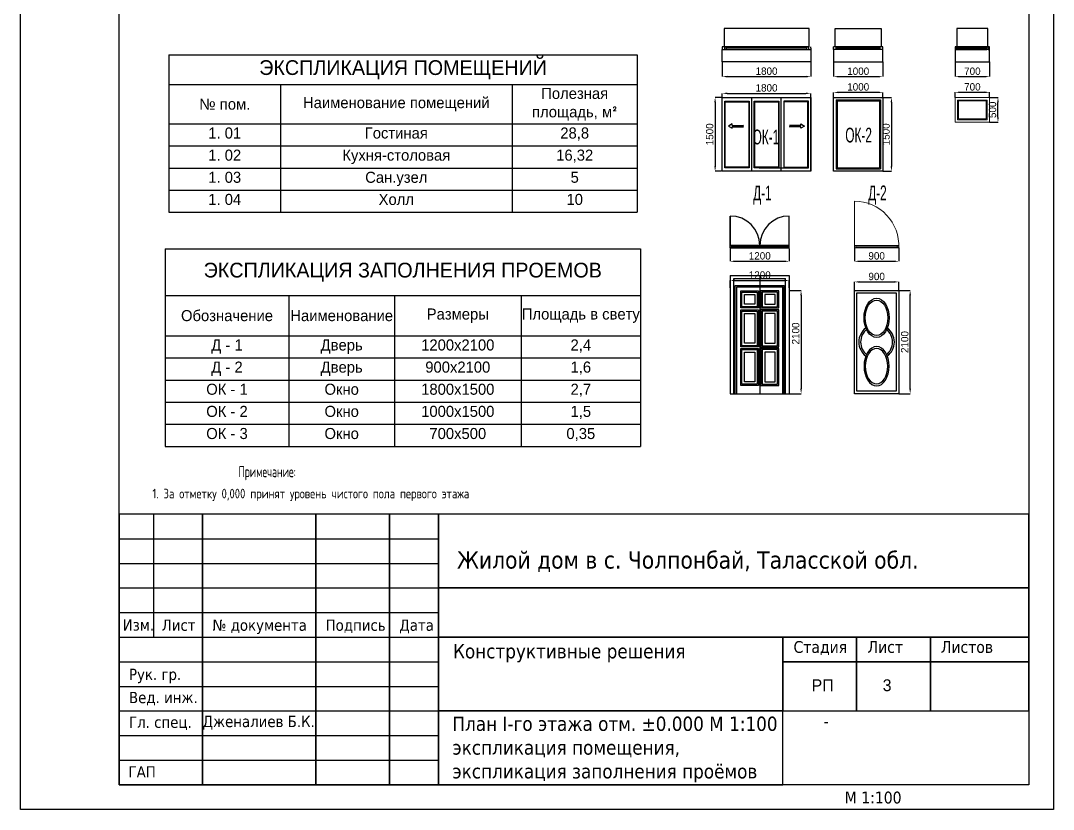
# Model space of a CAD drawing. Header units: millimetres. Extents: x 363119 to 453119, y -246250 to -184425.
# Drawn here: x 409119 to 430119, y -214125 to -198091 of the extents above; entities that cross this region are included whole.
import ezdxf

# ---------------------------------------------------------------- set-up
doc = ezdxf.new("R2010")
doc.units = ezdxf.units.MM
for name, color, linetype in [('0 duvar', 2, 'Continuous'), ('AHSAP KAPI', 152, 'Continuous'), ('DENIZLIK', 174, 'Continuous'), ('PENCERE', 152, 'Continuous'), ('Надписи', 211, 'Continuous'), ('Штамп', 222, 'Continuous')]:
    doc.layers.add(name, color=color, linetype=linetype)
doc.layers.add('ahsap', color=222, linetype='Continuous', lineweight=13)
doc.layers.add('Pencere No', color=7, linetype='Continuous', lineweight=13)
doc.styles.add('1', font='ARIALN.TTF', dxfattribs={"width": 0.7})
doc.styles.add('SPDS', font='SPDS.shx')
doc.dimstyles.new('ISO-25', dxfattribs={"dimtxt": 100, "dimasz": 2.5, "dimexe": 1.25, "dimexo": 0.625, "dimtad": 1, "dimdec": 0, "dimtxsty": 'Standard', "dimcen": 2.5, "dimadec": 0, "dimazin": 0, "dimtfac": 1, "dimtdec": 0, "dimtmove": 0, "dimatfit": 3, "dimfxl": 0, "dimarcsym": 0})

# ---------------------------------------------------------------- blocks, each defined once
blk = doc.blocks.new('*T163')
at = {"layer": 'ahsap', "color": 0, "linetype": 'ByBlock', "lineweight": -2}
for p, q in [((0, 0), (9525, 0)), ((0, 0), (0, -3201)), ((9525, 0), (9525, -3201)), ((0, -605), (9525, -605)), ((2270, -605), (2270, -3201)), ((6978, -605), (6978, -3201)), ((0, -1401), (9525, -1401)), ((0, -1851), (9525, -1851)), ((0, -2301), (9525, -2301)), ((0, -2751), (9525, -2751)), ((0, -3201), (9525, -3201))]:
    blk.add_line(p, q, dxfattribs=at)
at = {"layer": 'ahsap', "color": 0}
for s, insert, char_height, width, attachment_point in [('ЭКСПЛИКАЦИЯ ПОМЕЩЕНИЙ', (4762, -302), 300, 9375, 5), ('Полезная площадь, м{\\fISOCPEUR|b0|i0|c204|p34;²}', (8252, -1003), 225, 2396.96, 5), ('{\\fArial|b0|i0|c204|p34;№} пом.', (1135, -1003), 225, 2120.08, 5), ('Наименование помещений', (4624, -1003), 225, 4557.96, 5), ('1. 01', (1135, -1476), 225, 2120.08, 2), ('Гостиная', (4624, -1476), 225, 4557.96, 2), ('28,8', (8252, -1476), 225, 2396.96, 2), ('1. 02', (1135, -1926), 225, 2120.08, 2), ('Кухня-столовая', (4624, -1926), 225, 4557.96, 2), ('16,32', (8252, -1926), 225, 2396.96, 2), ('1. 03', (1135, -2376), 225, 2120.08, 2), ('Сан.узел', (4624, -2376), 225, 4557.96, 2), ('5', (8252, -2376), 225, 2396.96, 2), ('1. 04', (1135, -2826), 225, 2120.08, 2), ('Холл', (4624, -2826), 225, 4557.96, 2), ('10', (8252, -2826), 225, 2396.96, 2)]:
    blk.add_mtext(s, dxfattribs=dict(at, insert=insert, char_height=char_height, width=width, attachment_point=attachment_point))
blk = doc.blocks.new('*T164')
at = {"layer": 'ahsap', "color": 0, "linetype": 'ByBlock', "lineweight": -2}
for p, q in [((0, 0), (9669, 0)), ((0, 0), (0, -4016)), ((9669, 0), (9669, -4016)), ((0, -950), (9669, -950)), ((2519, -950), (2519, -4016)), ((4665, -950), (4665, -4016)), ((7240, -950), (7240, -4016)), ((0, -1766), (9669, -1766)), ((0, -2216), (9669, -2216)), ((0, -2666), (9669, -2666)), ((0, -3116), (9669, -3116)), ((0, -3566), (9669, -3566)), ((0, -4016), (9669, -4016))]:
    blk.add_line(p, q, dxfattribs=at)
at = {"layer": 'ahsap', "color": 0}
for s, insert, char_height, width, attachment_point in [('ЭКСПЛИКАЦИЯ ЗАПОЛНЕНИЯ ПРОЕМОВ', (4834, -475), 300, 9518.96, 5), ('Обозначение', (1260, -1358), 225, 2369.42, 5), ('Наименование', (3592, -1358), 225, 1995.59, 5), ('Размеры', (5953, -1358), 225, 2425.14, 5), ('Площадь в свету', (8455, -1358), 225, 2278.81, 5), ('Д - 1', (1260, -1841), 225, 2369.42, 2), ('Дверь', (3592, -1841), 225, 1995.59, 2), ('1200х2100', (5953, -1841), 225, 2425.14, 2), ('2,4', (8455, -1841), 225, 2278.81, 2), ('Д - 2', (1260, -2291), 225, 2369.42, 2), ('Дверь', (3592, -2291), 225, 1995.59, 2), ('900х2100', (5953, -2291), 225, 2425.14, 2), ('1,6', (8455, -2291), 225, 2278.81, 2), ('ОК - 1', (1260, -2741), 225, 2369.42, 2), ('Окно', (3592, -2741), 225, 1995.59, 2), ('1800х1500', (5953, -2741), 225, 2425.14, 2), ('2,7', (8455, -2741), 225, 2278.81, 2), ('ОК - 2', (1260, -3191), 225, 2369.42, 2), ('Окно', (3592, -3191), 225, 1995.59, 2), ('1000х1500', (5953, -3191), 225, 2425.14, 2), ('1,5', (8455, -3191), 225, 2278.81, 2), ('ОК - 3', (1260, -3641), 225, 2369.42, 2), ('Окно', (3592, -3641), 225, 1995.59, 2), ('700х500', (5953, -3641), 225, 2425.14, 2), ('0,35', (8455, -3641), 225, 2278.81, 2)]:
    blk.add_mtext(s, dxfattribs=dict(at, insert=insert, char_height=char_height, width=width, attachment_point=attachment_point))
blk = doc.blocks.new('*D205')
at = {"layer": 'ahsap', "color": 0, "lineweight": -2}
for p, q in [((428123, -198931), (428123, -199230)), ((428823, -198931), (428823, -199230)), ((428223, -199230), (428723, -199230))]:
    blk.add_line(p, q, dxfattribs=at)
at = {"layer": 'ahsap', "color": 0}
for points in [[(428223, -199213), (428223, -199246), (428123, -199230)], [(428723, -199213), (428723, -199246), (428823, -199230)]]:
    blk.add_solid(points, dxfattribs=at)
at = {"layer": 'DEFPOINTS', "color": 0}
for p in [(428123, -198931), (428823, -198931), (428823, -199230)]:
    blk.add_point(p, dxfattribs=at)
at = {"layer": 'ahsap', "color": 0, "insert": (428473, -199120), "char_height": 150, "attachment_point": 5}
blk.add_mtext('700', dxfattribs=at)
blk = doc.blocks.new('*D165')
at = {"layer": 'ahsap', "color": 0, "lineweight": -2}
for p, q in [((428123, -199654), (428123, -199548)), ((428223, -199548), (428723, -199548)), ((428823, -199654), (428823, -199548))]:
    blk.add_line(p, q, dxfattribs=at)
at = {"layer": 'ahsap', "color": 0}
for points in [[(428223, -199531), (428223, -199565), (428123, -199548)], [(428723, -199531), (428723, -199565), (428823, -199548)]]:
    blk.add_solid(points, dxfattribs=at)
at = {"layer": 'DEFPOINTS', "color": 0}
for p in [(428123, -199654), (428823, -199548), (428823, -199654)]:
    blk.add_point(p, dxfattribs=at)
at = {"layer": 'ahsap', "color": 0, "insert": (428473, -199438), "char_height": 150, "attachment_point": 5}
blk.add_mtext('700', dxfattribs=at)
blk = doc.blocks.new('*D166')
at = {"layer": 'ahsap', "color": 0, "lineweight": -2}
for p, q in [((428824, -199654), (428994, -199654)), ((428993, -200054), (428993, -199754)), ((428824, -200154), (428994, -200154))]:
    blk.add_line(p, q, dxfattribs=at)
at = {"layer": 'ahsap', "color": 0}
for points in [[(428977, -199754), (429010, -199754), (428993, -199654)], [(428977, -200054), (429010, -200054), (428993, -200154)]]:
    blk.add_solid(points, dxfattribs=at)
at = {"layer": 'DEFPOINTS', "color": 0}
for p in [(428823, -199654), (428993, -199654), (428823, -200154)]:
    blk.add_point(p, dxfattribs=at)
at = {"layer": 'ahsap', "color": 0, "insert": (428883, -199904), "char_height": 150, "attachment_point": 5, "rotation": 90}
blk.add_mtext('500', dxfattribs=at)
blk = doc.blocks.new('Окно 700')
at = {"layer": 'AHSAP KAPI', "lineweight": 5}
for points in [[(370811, -126981), (371511, -126981), (371511, -127481), (370811, -127481), (370811, -126981)], [(370861, -127031), (370861, -127031), (371461, -127031), (371461, -127431), (370861, -127431), (370861, -127031)], [(370881, -127051), (370881, -127051), (371441, -127051), (371441, -127411), (370881, -127411), (370881, -127051)]]:
    blk.add_lwpolyline(points, dxfattribs=at)
blk = doc.blocks.new('*D167')
at = {"layer": 'ahsap', "color": 0, "lineweight": -2}
for p, q in [((426076, -202713), (426076, -202984)), ((426976, -202713), (426976, -202984)), ((426176, -202984), (426876, -202984))]:
    blk.add_line(p, q, dxfattribs=at)
at = {"layer": 'ahsap', "color": 0}
for points in [[(426176, -202967), (426176, -203000), (426076, -202984)], [(426876, -202967), (426876, -203000), (426976, -202984)]]:
    blk.add_solid(points, dxfattribs=at)
at = {"layer": 'DEFPOINTS', "color": 0}
for p in [(426076, -202712), (426976, -202712), (426976, -202984)]:
    blk.add_point(p, dxfattribs=at)
at = {"layer": 'ahsap', "color": 0, "insert": (426526, -202874), "char_height": 150, "attachment_point": 5}
blk.add_mtext('900', dxfattribs=at)
blk = doc.blocks.new('*D168')
at = {"layer": 'ahsap', "color": 0, "lineweight": -2}
for p, q in [((424749, -203575), (424990, -203575)), ((424990, -203675), (424990, -205575)), ((424750, -205675), (424990, -205675))]:
    blk.add_line(p, q, dxfattribs=at)
at = {"layer": 'ahsap', "color": 0}
for points in [[(424973, -203675), (425006, -203675), (424990, -203575)], [(424973, -205575), (425006, -205575), (424990, -205675)]]:
    blk.add_solid(points, dxfattribs=at)
at = {"layer": 'DEFPOINTS', "color": 0}
for p in [(424749, -203575), (424750, -205675), (424990, -205675)]:
    blk.add_point(p, dxfattribs=at)
at = {"layer": 'ahsap', "color": 0, "insert": (424880, -204451), "char_height": 150, "attachment_point": 5, "rotation": 90}
blk.add_mtext('2100', dxfattribs=at)
blk = doc.blocks.new('*D169')
at = {"layer": 'ahsap', "color": 0, "lineweight": -2}
for p, q in [((423549, -203522), (423549, -203373)), ((423649, -203373), (424649, -203373)), ((424749, -203522), (424749, -203373))]:
    blk.add_line(p, q, dxfattribs=at)
at = {"layer": 'ahsap', "color": 0}
for points in [[(423649, -203356), (423649, -203390), (423549, -203373)], [(424649, -203356), (424649, -203390), (424749, -203373)]]:
    blk.add_solid(points, dxfattribs=at)
at = {"layer": 'DEFPOINTS', "color": 0}
for p in [(424749, -203373), (423549, -203522), (424749, -203522)]:
    blk.add_point(p, dxfattribs=at)
at = {"layer": 'ahsap', "color": 0, "insert": (424149, -203263), "char_height": 150, "attachment_point": 5}
blk.add_mtext('1200', dxfattribs=at)
blk = doc.blocks.new('*D170')
at = {"layer": 'ahsap', "color": 0, "lineweight": -2}
for p, q in [((423549, -202713), (423549, -202984)), ((424749, -202723), (424749, -202984)), ((423649, -202984), (424649, -202984))]:
    blk.add_line(p, q, dxfattribs=at)
at = {"layer": 'ahsap', "color": 0}
for points in [[(423649, -202967), (423649, -203000), (423549, -202984)], [(424649, -202967), (424649, -203000), (424749, -202984)]]:
    blk.add_solid(points, dxfattribs=at)
at = {"layer": 'DEFPOINTS', "color": 0}
for p in [(423549, -202712), (424749, -202723), (424749, -202984)]:
    blk.add_point(p, dxfattribs=at)
at = {"layer": 'ahsap', "color": 0, "insert": (424149, -202874), "char_height": 150, "attachment_point": 5}
blk.add_mtext('1200', dxfattribs=at)
blk = doc.blocks.new('Дверь 1200')
blk.add_line((383631, -106585), (383631, -106535))
at = {"layer": 'AHSAP KAPI'}
blk.add_lwpolyline([(382431, -106560), (382431, -106535), (382461, -106535), (382461, -106585), (382431, -106585), (382431, -106560), (382431, -106585), (382461, -106585), (383601, -106585), (383631, -106585), (383631, -106535), (383601, -106535), (383601, -106585), (383601, -106560), (382461, -106560), (382461, -106535), (383601, -106535), (382431, -106535), (382461, -106535), (382431, -106535), (382431, -105935), (382431, -106535), (383631, -106535), (383631, -105935)], dxfattribs=at)
for centre, start, end in [((382431, -106535), 360, 90), ((383631, -106535), 90.0426, 180)]:
    blk.add_arc(centre, 600, start, end, dxfattribs=at)
blk = doc.blocks.new('*D171')
at = {"layer": 'ahsap', "color": 0, "lineweight": -2}
for p, q in [((426976, -203575), (427208, -203575)), ((427208, -205575), (427208, -203675)), ((426976, -205675), (427208, -205675))]:
    blk.add_line(p, q, dxfattribs=at)
at = {"layer": 'ahsap', "color": 0}
for points in [[(427191, -203675), (427224, -203675), (427208, -203575)], [(427191, -205575), (427224, -205575), (427208, -205675)]]:
    blk.add_solid(points, dxfattribs=at)
at = {"layer": 'DEFPOINTS', "color": 0}
for p in [(426976, -203575), (427208, -203575), (426976, -205675)]:
    blk.add_point(p, dxfattribs=at)
at = {"layer": 'ahsap', "color": 0, "insert": (427098, -204625), "char_height": 150, "attachment_point": 5, "rotation": 90}
blk.add_mtext('2100', dxfattribs=at)
blk = doc.blocks.new('*D172')
at = {"layer": 'ahsap', "color": 0, "lineweight": -2}
for p, q in [((426076, -203575), (426076, -203403)), ((426176, -203403), (426876, -203403)), ((426976, -203575), (426976, -203403))]:
    blk.add_line(p, q, dxfattribs=at)
at = {"layer": 'ahsap', "color": 0}
for points in [[(426176, -203386), (426176, -203420), (426076, -203403)], [(426876, -203386), (426876, -203420), (426976, -203403)]]:
    blk.add_solid(points, dxfattribs=at)
at = {"layer": 'DEFPOINTS', "color": 0}
for p in [(426976, -203403), (426076, -203575), (426976, -203575)]:
    blk.add_point(p, dxfattribs=at)
at = {"layer": 'ahsap', "color": 0, "insert": (426526, -203293), "char_height": 150, "attachment_point": 5}
blk.add_mtext('900', dxfattribs=at)
blk = doc.blocks.new('Дверь Д2')
at = {"layer": 'AHSAP KAPI', "linetype": 'Continuous'}
for points in [[(384327, -109883), (384327, -107783), (385227, -107783), (385227, -109883), (384327, -109883)], [(384377, -107833), (384377, -107833), (385177, -107833), (385177, -109833), (384377, -109833), (384377, -107833)]]:
    blk.add_lwpolyline(points, dxfattribs=at)
for radius, start, end in [(361, 127.2821, 232.7179), (361, 307.2821, 52.7179), (325, 127.2821, 232.7179), (325, 307.2821, 52.7179)]:
    blk.add_arc((384777, -108833), radius, start, end, dxfattribs=at)
for major_axis in [(0, -400), (0, -360)]:
    blk.add_ellipse((384777, -108341), major_axis=major_axis, ratio=0.636973, dxfattribs=at)
at = {"layer": 'AHSAP KAPI', "linetype": 'Continuous', "extrusion": (0, 0, -1)}
for major_axis in [(0, 400), (0, 360)]:
    blk.add_ellipse((384777, -109325), major_axis=major_axis, ratio=0.636973, dxfattribs=at)
blk = doc.blocks.new('Дверь Д1')
at = {"layer": 'AHSAP KAPI'}
for p, q in [((382431, -107483), (383631, -107483)), ((382431, -107483), (382431, -109883)), ((383031, -107483), (383031, -109883)), ((383631, -107483), (383631, -109883)), ((382506, -107543), (383556, -107543)), ((382506, -109883), (382506, -107543)), ((383556, -109883), (383556, -107543)), ((382431, -109883), (383631, -109883))]:
    blk.add_line(p, q, dxfattribs=at)
at = {"layer": 'AHSAP KAPI', "linetype": 'Continuous'}
for p, q in [((382534, -109883), (382534, -107683)), ((382534, -107683), (383527, -107683)), ((382564, -109883), (382564, -107713)), ((382564, -107713), (383497, -107713)), ((383497, -109883), (383497, -107713)), ((383527, -109883), (383527, -107683))]:
    blk.add_line(p, q, dxfattribs=at)
for points in [[(383006, -108140), (382644, -108140), (382644, -107793), (383006, -107793)], [(382981, -108115), (382669, -108115), (382669, -107818), (382981, -107818)], [(382931, -108065), (382719, -108065), (382719, -107868), (382931, -107868)], [(383056, -108140), (383417, -108140), (383417, -107793), (383056, -107793)], [(383081, -108115), (383392, -108115), (383392, -107818), (383081, -107818)], [(383131, -108065), (383342, -108065), (383342, -107868), (383131, -107868)], [(383006, -108933), (382644, -108933), (382644, -108180), (383006, -108180)], [(382981, -108908), (382669, -108908), (382669, -108205), (382981, -108205)], [(382931, -108858), (382719, -108858), (382719, -108255), (382931, -108255)], [(383056, -108933), (383417, -108933), (383417, -108180), (383056, -108180)], [(383081, -108908), (383392, -108908), (383392, -108205), (383081, -108205)], [(383131, -108858), (383342, -108858), (383342, -108255), (383131, -108255)], [(383006, -109717), (382644, -109717), (382644, -108963), (383006, -108963)], [(382981, -109692), (382669, -109692), (382669, -108988), (382981, -108988)], [(383056, -109717), (383417, -109717), (383417, -108963), (383056, -108963)], [(383081, -109692), (383392, -109692), (383392, -108988), (383081, -108988)], [(382931, -109642), (382719, -109642), (382719, -109038), (382931, -109038)], [(383131, -109642), (383342, -109642), (383342, -109038), (383131, -109038)]]:
    blk.add_lwpolyline(points, close=True, dxfattribs=at)
blk = doc.blocks.new('*D173')
at = {"layer": 'ahsap', "color": 0, "lineweight": -2}
for p, q in [((423387, -198931), (423387, -199229)), ((425187, -198931), (425187, -199229)), ((423487, -199229), (425087, -199229))]:
    blk.add_line(p, q, dxfattribs=at)
at = {"layer": 'ahsap', "color": 0}
for points in [[(423487, -199212), (423487, -199246), (423387, -199229)], [(425087, -199212), (425087, -199246), (425187, -199229)]]:
    blk.add_solid(points, dxfattribs=at)
at = {"layer": 'DEFPOINTS', "color": 0}
for p in [(423387, -198931), (425187, -198931), (425187, -199229)]:
    blk.add_point(p, dxfattribs=at)
at = {"layer": 'ahsap', "color": 0, "insert": (424287, -199119), "char_height": 150, "attachment_point": 5}
blk.add_mtext('1800', dxfattribs=at)
blk = doc.blocks.new('*D174')
at = {"layer": 'ahsap', "color": 0, "lineweight": -2}
for p, q in [((423387, -199651), (423387, -199569)), ((423487, -199569), (425087, -199569)), ((425187, -199651), (425187, -199569))]:
    blk.add_line(p, q, dxfattribs=at)
at = {"layer": 'ahsap', "color": 0}
for points in [[(423487, -199552), (423487, -199585), (423387, -199569)], [(425087, -199552), (425087, -199585), (425187, -199569)]]:
    blk.add_solid(points, dxfattribs=at)
at = {"layer": 'DEFPOINTS', "color": 0}
for p in [(423387, -199652), (425187, -199569), (425187, -199652)]:
    blk.add_point(p, dxfattribs=at)
at = {"layer": 'ahsap', "color": 0, "insert": (424287, -199459), "char_height": 150, "attachment_point": 5}
blk.add_mtext('1800', dxfattribs=at)
blk = doc.blocks.new('*D175')
at = {"layer": 'ahsap', "color": 0, "lineweight": -2}
for p, q in [((423368, -199652), (423241, -199652)), ((423241, -199752), (423241, -201052)), ((423368, -201152), (423241, -201152))]:
    blk.add_line(p, q, dxfattribs=at)
at = {"layer": 'ahsap', "color": 0}
for points in [[(423225, -199752), (423258, -199752), (423241, -199652)], [(423225, -201052), (423258, -201052), (423241, -201152)]]:
    blk.add_solid(points, dxfattribs=at)
at = {"layer": 'DEFPOINTS', "color": 0}
for p in [(423368, -199652), (423241, -201152), (423368, -201152)]:
    blk.add_point(p, dxfattribs=at)
at = {"layer": 'ahsap', "color": 0, "insert": (423131, -200402), "char_height": 150, "attachment_point": 5, "rotation": 90}
blk.add_mtext('1500', dxfattribs=at)
blk = doc.blocks.new('Окно 1800')
at = {"layer": 'AHSAP KAPI'}
for p, q in [((337818, 45999), (337738, 45999)), ((337738, 45999), (337738, 45949)), ((339503, 45999), (337778, 45999)), ((337788, 45949), (337788, 45999)), ((337788, 45999), (337818, 45999)), ((337818, 45999), (337818, 45974)), ((339458, 45949), (339458, 45999)), ((339473, 45999), (339503, 45999)), ((339488, 45999), (339488, 45949)), ((339538, 45974), (339538, 45999)), ((337738, 45949), (339538, 45949)), ((337818, 45949), (337788, 45949)), ((337818, 45974), (337818, 45949)), ((339458, 45974), (337818, 45974)), ((339458, 45949), (339538, 45949)), ((339538, 45974), (339538, 45949))]:
    blk.add_line(p, q, dxfattribs=at)
at = {"layer": 'DENIZLIK'}
for points in [[(339503, 45999), (339503, 46373), (337773, 46373), (337773, 45999), (339503, 45999)], [(337738, 45694), (337738, 45949), (339538, 45949), (339538, 45694), (337738, 45694)]]:
    blk.add_lwpolyline(points, dxfattribs=at)
blk = doc.blocks.new('окно 1800 фас')
at = {"layer": 'ahsap'}
for p, q in [((337788, 44896), (337788, 43544)), ((337798, 44886), (337798, 43554)), ((338278, 44886), (338278, 43554)), ((338388, 44896), (338388, 43544)), ((338398, 44886), (338398, 43554)), ((338878, 44886), (338878, 43554)), ((338998, 44886), (338998, 43554)), ((339478, 44886), (339478, 43554)), ((339488, 44896), (339488, 43544))]:
    blk.add_line(p, q, dxfattribs=at)
at = {"layer": 'AHSAP KAPI'}
for p, q in [((337738, 43474), (337738, 44974)), ((337738, 44974), (339538, 44974)), ((338338, 43474), (338338, 44974)), ((338938, 43474), (338938, 44974)), ((339538, 44974), (339538, 43474)), ((339538, 43474), (339538, 44974)), ((337788, 43544), (337788, 44896)), ((337788, 44896), (338288, 44896)), ((337798, 43554), (337798, 44886)), ((337798, 44886), (338278, 44886)), ((338288, 44896), (338288, 43544)), ((338388, 43544), (338388, 44896)), ((338388, 44896), (338888, 44896)), ((338398, 43554), (338398, 44886)), ((338398, 44886), (338878, 44886)), ((338888, 44896), (338888, 43544)), ((339488, 44896), (338988, 44896)), ((338988, 44896), (338988, 43544)), ((339478, 44886), (338998, 44886)), ((339478, 43554), (339478, 44886)), ((339488, 43544), (339488, 44896)), ((337942, 44404), (338172, 44404)), ((337942, 44377), (338172, 44377)), ((338172, 44404), (338152, 44391)), ((338172, 44377), (338152, 44391)), ((339334, 44404), (339104, 44404)), ((339104, 44404), (339124, 44391)), ((339104, 44377), (339124, 44391)), ((339334, 44377), (339104, 44377)), ((339538, 43474), (337738, 43474)), ((338288, 43544), (337788, 43544)), ((338278, 43554), (337798, 43554)), ((338888, 43544), (338388, 43544)), ((338878, 43554), (338398, 43554)), ((338988, 43544), (339488, 43544)), ((338998, 43554), (339478, 43554))]:
    blk.add_line(p, q, dxfattribs=at)
for points in [[(337942, 44404), (337942, 44435), (337865, 44391), (337942, 44346), (337942, 44377)], [(339334, 44404), (339334, 44435), (339411, 44391), (339334, 44346), (339334, 44377)]]:
    blk.add_lwpolyline(points, dxfattribs=at)
at = {"layer": 'PENCERE'}
blk.add_line((338488, 43544), (339207, 43544), dxfattribs=at)
blk = doc.blocks.new('pencere')
at = {"layer": 'AHSAP KAPI'}
for p, q in [((0, 2.5), (0, -2.5)), ((0, 2.5), (100, 2.5)), ((5, 2.5), (5, -2.5)), ((8, 2.5), (8, -2.5)), ((8, 0), (92, 0)), ((92, 2.5), (92, -2.5)), ((95, 2.5), (95, -2.5)), ((100, 2.5), (100, -2.5)), ((0, -2.5), (100, -2.5))]:
    blk.add_line(p, q, dxfattribs=at)
blk = doc.blocks.new('*D338')
at = {"layer": 'ahsap', "color": 0, "lineweight": -2}
for p, q in [((425651, -198931), (425651, -199230)), ((426651, -198931), (426651, -199230)), ((425751, -199230), (426551, -199230))]:
    blk.add_line(p, q, dxfattribs=at)
at = {"layer": 'ahsap', "color": 0}
for points in [[(425751, -199214), (425751, -199247), (425651, -199230)], [(426551, -199214), (426551, -199247), (426651, -199230)]]:
    blk.add_solid(points, dxfattribs=at)
at = {"layer": 'DEFPOINTS', "color": 0}
for p in [(425651, -198931), (426651, -198931), (426651, -199230)]:
    blk.add_point(p, dxfattribs=at)
at = {"layer": 'ahsap', "color": 0, "insert": (426151, -199120), "char_height": 150, "attachment_point": 5}
blk.add_mtext('1000', dxfattribs=at)
blk = doc.blocks.new('*D336')
at = {"layer": 'ahsap', "color": 0, "lineweight": -2}
for p, q in [((426651, -199652), (426827, -199652)), ((426827, -199752), (426827, -201052)), ((426651, -201152), (426827, -201152))]:
    blk.add_line(p, q, dxfattribs=at)
at = {"layer": 'ahsap', "color": 0}
for points in [[(426810, -199752), (426843, -199752), (426827, -199652)], [(426810, -201052), (426843, -201052), (426827, -201152)]]:
    blk.add_solid(points, dxfattribs=at)
at = {"layer": 'DEFPOINTS', "color": 0}
for p in [(426651, -199652), (426651, -201152), (426827, -201152)]:
    blk.add_point(p, dxfattribs=at)
at = {"layer": 'ahsap', "color": 0, "insert": (426717, -200402), "char_height": 150, "attachment_point": 5, "rotation": 90}
blk.add_mtext('1500', dxfattribs=at)
blk = doc.blocks.new('*D337')
at = {"layer": 'ahsap', "color": 0, "lineweight": -2}
for p, q in [((425651, -199651), (425651, -199549)), ((426551, -199549), (425751, -199549)), ((426651, -199651), (426651, -199549))]:
    blk.add_line(p, q, dxfattribs=at)
at = {"layer": 'ahsap', "color": 0}
for points in [[(425751, -199533), (425751, -199566), (425651, -199549)], [(426551, -199533), (426551, -199566), (426651, -199549)]]:
    blk.add_solid(points, dxfattribs=at)
at = {"layer": 'DEFPOINTS', "color": 0}
for p in [(425651, -199549), (425651, -199652), (426651, -199652)]:
    blk.add_point(p, dxfattribs=at)
at = {"layer": 'ahsap', "color": 0, "insert": (426151, -199439), "char_height": 150, "attachment_point": 5}
blk.add_mtext('1000', dxfattribs=at)
blk = doc.blocks.new('Окно 1000')
at = {"layer": 'PENCERE'}
for p, q in [((369296, -127028), (369296, -128428)), ((369296, -127028), (370196, -127028)), ((369316, -127048), (369316, -128408)), ((369316, -127048), (370176, -127048)), ((370176, -127048), (370176, -128408)), ((370196, -127028), (370196, -128428)), ((369296, -128428), (370196, -128428)), ((369316, -128408), (370176, -128408))]:
    blk.add_line(p, q, dxfattribs=at)
blk.add_lwpolyline([(369246, -126978), (370246, -126978), (370246, -128478), (369246, -128478), (369246, -126978)], dxfattribs=at)

msp = doc.modelspace()

# ---------------------------------------------------------------- linework, layer by layer
msp.add_line((411819.3, -208125.1), (411819.3, -210625.1))
at = {"layer": 'ahsap'}
msp.add_lwpolyline([(426075.7, -202662.3), (426075.7, -202712.3), (426105.7, -202712.3), (426105.7, -202662.3), (426075.7, -202662.3), (426105.7, -202662.3), (426975.7, -202662.3), (426975.7, -202712.3), (426918.2, -202712.3), (426943.2, -202712.3), (426943.2, -202662.3), (426943.2, -202712.3), (426105.7, -202712.3), (426105.7, -202687.3), (426975.7, -202687.3), (426105.7, -202687.3), (426105.7, -202712.3), (426075.7, -202712.3), (426075.7, -202662.3), (426075.7, -201762.3)], dxfattribs=at)
msp.add_arc((426075.7, -202662.3), 900, 356.81526, 90, dxfattribs=at)
at = {"layer": 'AHSAP KAPI'}
msp.add_lwpolyline([(428823.4, -198676), (428793.4, -198676), (428768.4, -198676), (428768.4, -198626), (428793.4, -198626), (428793.4, -198676), (428823.4, -198676), (428823.4, -198626), (428768.4, -198626), (428153.4, -198626), (428123.4, -198626), (428123.4, -198676), (428153.4, -198676), (428153.4, -198626), (428178.4, -198626), (428178.4, -198676), (428153.4, -198676), (428768.4, -198676), (428768.4, -198651), (428178.4, -198651)], dxfattribs=at)
at = {"layer": 'DENIZLIK'}
for points in [[(426615.7, -198252.7), (426615.7, -198626), (425685.7, -198626), (425685.7, -198252.8), (426615.7, -198252.7)], [(428788.4, -198626), (428788.4, -198626), (428788.4, -198252.7), (428460.9, -198252.7), (428158.4, -198252.7), (428158.4, -198626), (428158.4, -198626), (428788.4, -198626)], [(426650.7, -198931), (426650.7, -198676), (425650.7, -198676), (425650.7, -198931), (426650.7, -198931)], [(428123.4, -198676), (428123.4, -198931), (428823.4, -198931), (428823.4, -198676), (428123.4, -198676)]]:
    msp.add_lwpolyline(points, dxfattribs=at)
at = {"layer": 'Штамп', "color": 0}
for p, q in [((411119.3, -208625.1), (417619.3, -208625.1)), ((411119.3, -209125.1), (417619.3, -209125.1)), ((411119.3, -209625.1), (429619.3, -209625.1)), ((411119.3, -210125.1), (417619.3, -210125.1)), ((411119.3, -210625.1), (429619.3, -210625.1)), ((411119.3, -211125.1), (417619.3, -211125.1)), ((411119.3, -211625.1), (417619.3, -211625.1)), ((411119.3, -212125.1), (429619.3, -212125.1)), ((411119.3, -212625.1), (417619.3, -212625.1)), ((411119.3, -213125.1), (417619.3, -213125.1))]:
    msp.add_line(p, q, dxfattribs=at)
for points in [[(430119.3, -214125.1), (409119.3, -214125.1), (409119.3, -184425.1), (430119.3, -184425.1)], [(411119.3, -213625.1), (412819.3, -213625.1), (412819.3, -208125.1), (411119.3, -208125.1)], [(412819.3, -213625.1), (415119.3, -213625.1), (415119.3, -208125.1), (412819.3, -208125.1)], [(415119.3, -213625.1), (416619.3, -213625.1), (416619.3, -208125.1), (415119.3, -208125.1)], [(416619.3, -213625.1), (417619.3, -213625.1), (417619.3, -208125.1), (416619.3, -208125.1)], [(417619.3, -209625.1), (429619.3, -209625.1), (429619.3, -208125.1), (417619.3, -208125.1)], [(417619.3, -210625.1), (429619.3, -210625.1), (429619.3, -209625.1), (417619.3, -209625.1)], [(417619.3, -212125.1), (424619.3, -212125.1), (424619.3, -210625.1), (417619.3, -210625.1)], [(424619.3, -211125.1), (426119.3, -211125.1), (426119.3, -210625.1), (424619.3, -210625.1)], [(426119.3, -211125.1), (427619.3, -211125.1), (427619.3, -210625.1), (426119.3, -210625.1)], [(427619.3, -211125.1), (429619.3, -211125.1), (429619.3, -210625.1), (427619.3, -210625.1)], [(424619.3, -212125.1), (426119.3, -212125.1), (426119.3, -211125.1), (424619.3, -211125.1)], [(426119.3, -212125.1), (427619.3, -212125.1), (427619.3, -211125.1), (426119.3, -211125.1)], [(427619.3, -212125.1), (429619.3, -212125.1), (429619.3, -211125.1), (427619.3, -211125.1)], [(417619.3, -213625.1), (424619.3, -213625.1), (424619.3, -212125.1), (417619.3, -212125.1)]]:
    msp.add_lwpolyline(points, close=True, dxfattribs=at)
at = {"layer": 'Штамп', "color": 0, "lineweight": 30}
for points in [[(411119.3, -213625.1), (411119.3, -184925.1), (429619.3, -184925.1), (429619.3, -213625.1)], [(429619.3, -213625.1), (411119.3, -213625.1)]]:
    msp.add_lwpolyline(points, dxfattribs=at)

# ---------------------------------------------------------------- block references
for name, p in [('Окно 1800', (85649.1, -244625.3)), ('*T163', (412134.1, -198787)), ('окно 1800 фас', (85649.1, -244625.3)), ('*T164', (412055.6, -202731))]:
    msp.add_blockref(name, p)
at = {"layer": 'ahsap'}
for name, p in [('Окно 1000', (56405.1, -72673.5)), ('Окно 700', (57312.3, -72673.5)), ('Дверь 1200', (41118.3, -96127.7)), ('Дверь Д1', (41118.3, -95791.9)), ('Дверь Д2', (41748.3, -95791.9))]:
    msp.add_blockref(name, p, dxfattribs=at)
at = {"layer": 'AHSAP KAPI', "xscale": 10, "yscale": 10, "zscale": 10, "rotation": 180}
msp.add_blockref('pencere', (426650.7, -198651), dxfattribs=at)

# ---------------------------------------------------------------- texts
at = {"layer": '0 duvar', "color": 0, "ltscale": 0.071429, "style": 'SPDS', "width": 0.8}
msp.add_text('Примечание:', height=225, dxfattribs=at).set_placement((413548.4, -207372.9))
at = {"layer": '0 duvar', "color": 0, "ltscale": 0.071429, "style": 'SPDS'}
msp.add_text('1. За отметку 0,000 принят уровень чистого пола первого этажа ', height=195, dxfattribs=at).set_placement((411799.4, -207802.7))
at = {"layer": 'Pencere No', "style": '1', "width": 0.7}
for s, p in [('ОК-1', (424004, -200606.3)), ('ОК-2', (425889.1, -200567.6)), ('Д-1', (424014, -201743.1)), ('Д-2', (426353.6, -201743.1))]:
    msp.add_text(s, height=300, dxfattribs=at).set_placement(p)
at = {"layer": 'Надписи', "color": 0, "ltscale": 0.5}
for s, height, p in [('РП', 240.85, (425204.6, -211722.9)), ('3', 240.9, (426649.7, -211722.9))]:
    msp.add_text(s, height=height, dxfattribs=at).set_placement(p)
at = {"layer": 'Надписи', "color": 0, "ltscale": 0.5, "attachment_point": 1}
for s, insert, char_height, width in [('{\\fTahoma|b0|i0|c204|p32;Жилой дом в с. Чолпонбай, Таласской обл.}', (417993, -208880.5), 350, 11377.885), ('{\\fTahoma|b0|i0|c204|p32;Изм.}', (411194.1, -210260.8), 230, 699.489), ('{\\fTahoma|b0|i0|c204|p32;Лист}', (411988.2, -210265.8), 230, 716.171), ('{\\fTahoma|b0|i0|c204|p32;№ документа}', (413021, -210265.8), 230, 1994.841), ('{\\fTahoma|b0|i0|c204|p32;Подпись}', (415321, -210265.8), 230, 1261.74), ('{\\fTahoma|b0|i0|c204|p32;Дата}', (416821, -210265.8), 230, 762.824), ('{\\fTahoma|b0|i0|c204|p32;Конструктивные решения}', (417910.7, -210765.3), 290, 6469.464), ('{\\fTahoma|b0|i0|c204|p32;Стадия}', (424835.6, -210703.9), 240.853, 6469.464), ('{\\fTahoma|b0|i0|c204|p32;Лист}', (426341.8, -210703.9), 240.853, 6469.464), ('{\\fTahoma|b0|i0|c204|p32;Листов}', (427832.7, -210703.9), 240.853, 6469.464), ('{\\fTahoma|b0|i0|c204|p32;Рук. гр.}', (411322.3, -211265.8), 230, 1434.854), ('{\\fTahoma|b0|i0|c204|p32;Вед. инж.}', (411322.3, -211736.5), 230, 1434.854), ('{\\fTahoma|b0|i0|c204|p32;Гл. спец.}', (411322.3, -212238.5), 230, 1434.854), ('{\\fTahoma|b0|i0|c204|p32;Дженалиев Б.К.}', (412819.3, -212224.1), 230, 2372.469), ('{\\fTahoma|b0|i0|c204|p32;План\\fTahoma|b0|i0|c0|p32; I\\fTahoma|b0|i0|c204|p32;-го этажа отм. %%P0.000 М 1:100\\Pэкспликация помещения, \\Pэкспликация заполнения проёмов}', (417899.3, -212239.8), 290, 6762.534), ('{\\fTahoma|b0|i0|c204|p32;   -}', (425180.3, -212213.1), 240.853, 4340.302), ('{\\fTahoma|b0|i0|c204|p32;ГАП}', (411312.4, -213247.7), 230, 1444.708), ('{\\fTahoma|b0|i0|c204|p32;М 1:100}', (425878.1, -213764.9), 240.853, 6469.464)]:
    msp.add_mtext(s, dxfattribs=dict(at, insert=insert, char_height=char_height, width=width))

# ---------------------------------------------------------------- dimensions: what is measured, and where the dimension line sits
at = {"layer": 'ahsap', "color": 0}
for base, p1, p2, picture, middle in [((425187.3, -199229), (423387.3, -198931), (425187.3, -198931), '*D173', (424287.3, -199119)), ((426650.7, -199230.2), (425650.7, -198931), (426650.7, -198931), '*D338', (426150.7, -199120.2)), ((428823.4, -199229.8), (428123.4, -198931), (428823.4, -198931), '*D205', (428473.4, -199119.8)), ((425187.3, -199568.7), (423387.3, -199651.7), (425187.3, -199651.7), '*D174', (424287.3, -199458.7)), ((428823.4, -199548), (428123.4, -199654.2), (428823.4, -199654.2), '*D165', (428473.4, -199438)), ((424749, -202983.7), (423549.1, -202712.3), (424749, -202723), '*D170', (424149.1, -202873.7)), ((426975.7, -202983.7), (426075.7, -202712.3), (426975.7, -202712.3), '*D167', (426525.7, -202873.7)), ((424749.1, -203372.9), (423549.1, -203522), (424749.1, -203522), '*D169', (424149.1, -203262.9)), ((426975.7, -203403), (426075.7, -203575.1), (426975.7, -203575.1), '*D172', (426525.7, -203293))]:
    dim = msp.add_linear_dim(base=base, p1=p1, p2=p2, dimstyle='ISO-25', override={"dimtxt": 150, "dimasz": 100, "dimexe": 0.125, "dimexo": 0.25, "dimgap": 35, "dimdec": 0}, dxfattribs=at)
    dim.commit()
    dim.dimension.update_dxf_attribs({"geometry": picture, "text_midpoint": middle})
dim = msp.add_linear_dim(base=(425650.7, -199549.2), p1=(426650.7, -199651.7), p2=(425650.7, -199651.7), dimstyle='ISO-25', override={"dimtxt": 150, "dimasz": 100, "dimexe": 0.125, "dimexo": 0.25, "dimgap": 35, "dimdec": 0}, dxfattribs=at)
dim.commit()
dim.dimension.update_dxf_attribs({"geometry": '*D337', "text_midpoint": (426150.7, -199549.2), "dimtype": 160})
for base, p1, p2, picture, middle in [((423241.5, -201151.7), (423368, -199651.7), (423368, -201151.7), '*D175', (423131.5, -200401.7)), ((428993.5, -199654.2), (428823.4, -200154.2), (428823.4, -199654.2), '*D166', (428883.5, -199904.2)), ((427207.5, -203575.1), (426975.7, -205675.1), (426975.7, -203575.1), '*D171', (427097.5, -204625.1))]:
    dim = msp.add_linear_dim(base=base, p1=p1, p2=p2, angle=90, dimstyle='ISO-25', override={"dimtxt": 150, "dimasz": 100, "dimexe": 0.125, "dimexo": 0.25, "dimgap": 35, "dimdec": 0}, dxfattribs=at)
    dim.commit()
    dim.dimension.update_dxf_attribs({"geometry": picture, "text_midpoint": middle})
for base, p1, p2, picture, middle in [((426826.5, -201151.7), (426650.7, -199651.7), (426650.7, -201151.7), '*D336', (426826.5, -200401.7)), ((424989.5, -205675.1), (424749.1, -203575.1), (424750, -205675.1), '*D168', (424989.5, -204451.1))]:
    dim = msp.add_linear_dim(base=base, p1=p1, p2=p2, angle=90, dimstyle='ISO-25', override={"dimtxt": 150, "dimasz": 100, "dimexe": 0.125, "dimexo": 0.25, "dimgap": 35, "dimdec": 0}, dxfattribs=at)
    dim.commit()
    dim.dimension.update_dxf_attribs({"geometry": picture, "text_midpoint": middle, "dimtype": 160})

doc.saveas('drawing.dxf')
